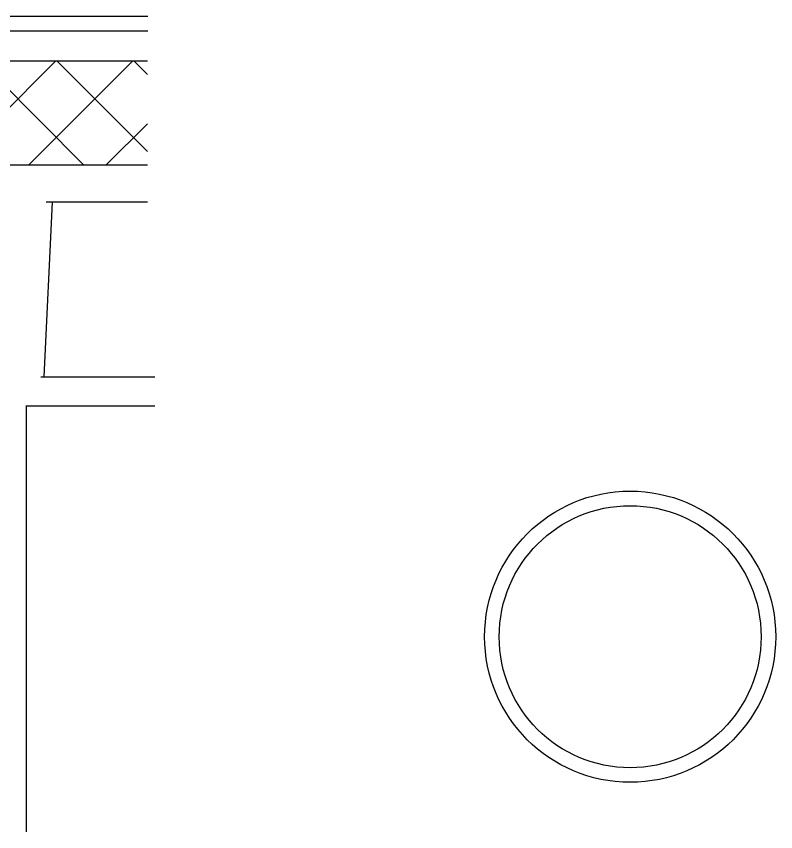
# Model space of a CAD drawing. Header units: metres. Extents: x 6166 to 7601, y 23706 to 24997.
# Drawn here: x 7079 to 7601, y 23706 to 24266 of the extents above; entities that cross this region are included whole.
import ezdxf

# ---------------------------------------------------------------- set-up
doc = ezdxf.new("R2010")
doc.units = ezdxf.units.M

msp = doc.modelspace()

# ---------------------------------------------------------------- linework, layer by layer
for p, q in [((7169.01, 24235.52), (6838.09, 24235.52)), ((7034.63, 24164.29), (7105.85, 24235.52)), ((7125.19, 24164.29), (7053.96, 24235.52)), ((7087.66, 24164.29), (7158.89, 24235.52)), ((7169.01, 24173.5), (7106.99, 24235.52)), ((7169.01, 24226.53), (7160.03, 24235.52)), ((7140.69, 24164.29), (7169.01, 24192.61)), ((6838.09, 24164.29), (7169.01, 24164.29)), ((7085.72, 23999.16), (7085.72, 23706.39)), ((7085.72, 23998.85), (7174.1, 23998.85))]:
    msp.add_line(p, q)
for points in [[(6673.14, 24266.39), (7169.36, 24266.39)], [(6685.99, 24256.39), (7169.36, 24256.39)], [(7103.56, 24138.85), (7097.74, 24018.85)], [(7169.01, 24138.85), (7099.54, 24138.85)], [(7095.87, 24018.85), (7174.1, 24018.85)]]:
    msp.add_lwpolyline(points)
for radius in [100, 90]:
    msp.add_circle((7500.72, 23840.3), radius)

doc.saveas('drawing.dxf')
